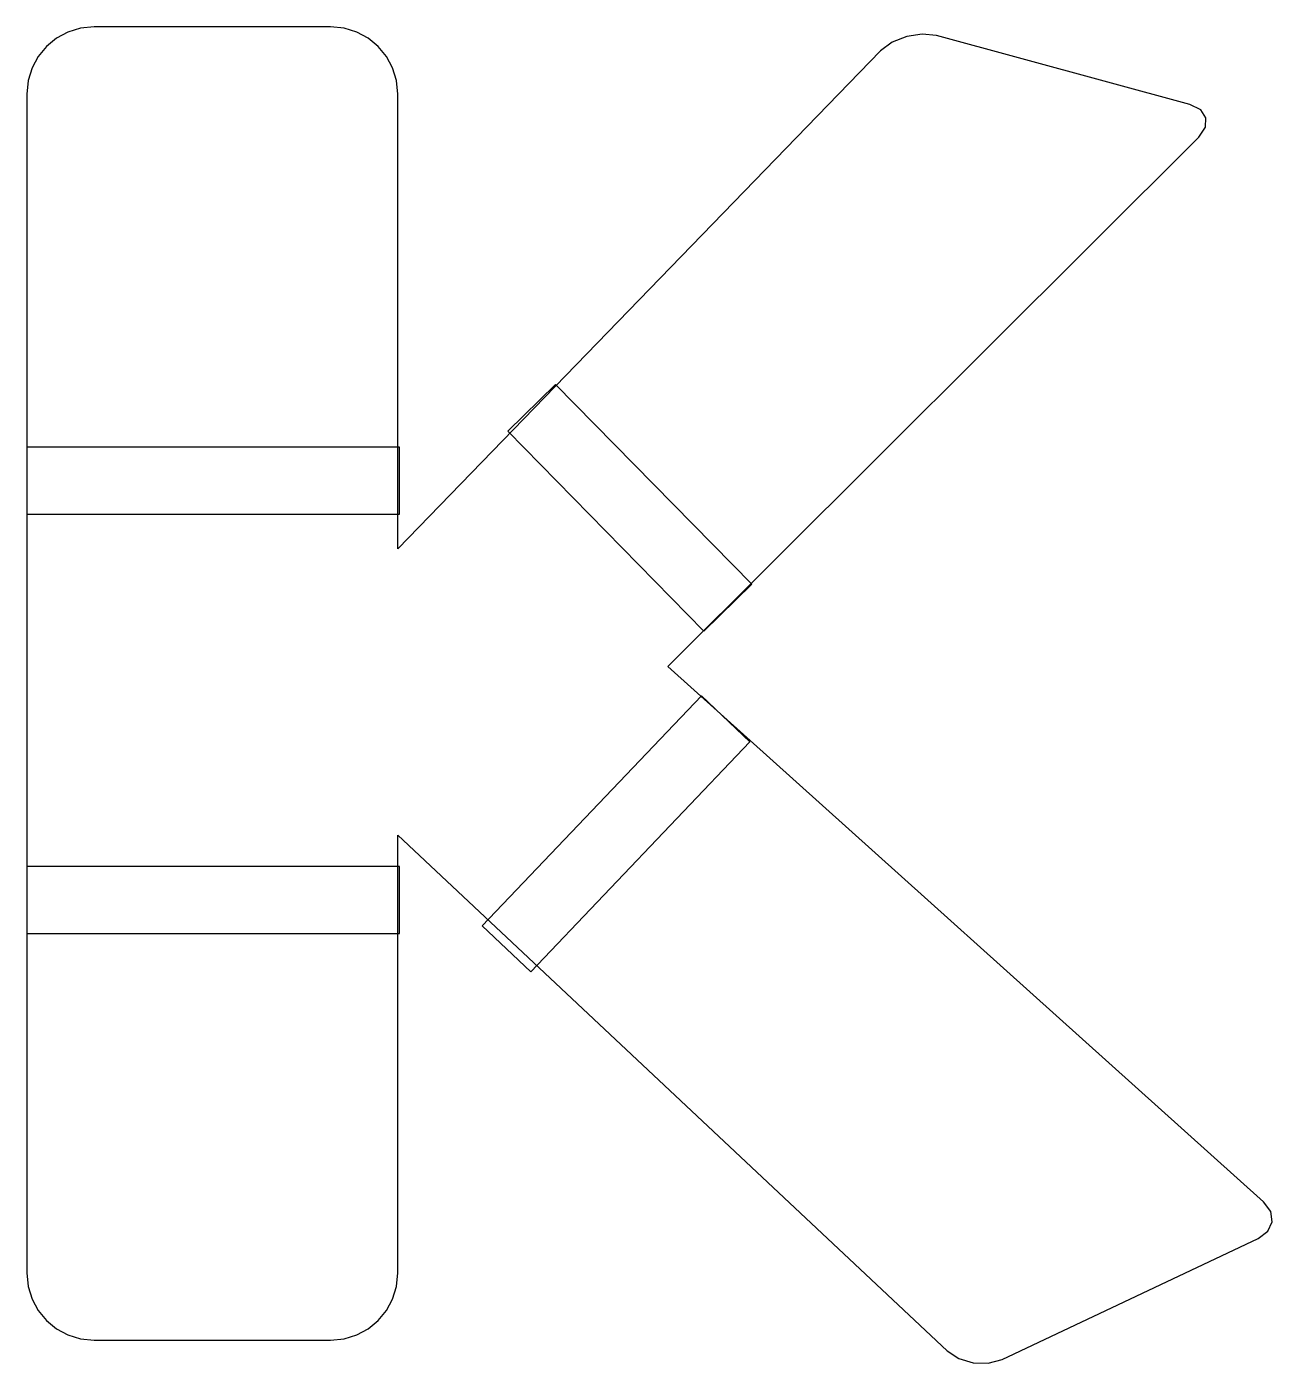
# Model space of a CAD drawing. Extents: x 0 to 74.5, y 0 to 80.
import ezdxf

# ---------------------------------------------------------------- set-up
doc = ezdxf.new("R2010")
doc.units = 0

msp = doc.modelspace()

# ---------------------------------------------------------------- linework, layer by layer
at = {"layer": 'shape', "color": 0}
for p, q in [((4.037, 80), (3.223, 79.918)), ((18.165, 80), (4.037, 80)), ((4.037, 80), (4.037, 80)), ((18.978, 79.918), (18.165, 80)), ((1.779, 79.312), (1.182, 78.82)), ((2.465, 79.684), (1.779, 79.312)), ((3.223, 79.918), (2.465, 79.684)), ((19.736, 79.683), (18.978, 79.918)), ((20.422, 79.312), (19.736, 79.683)), ((21.019, 78.82), (20.422, 79.312)), ((52.634, 79.421), (51.768, 79.077)), ((53.556, 79.563), (52.634, 79.421)), ((54.424, 79.471), (53.556, 79.563)), ((69.58, 75.345), (54.424, 79.471)), ((1.182, 78.82), (0.689, 78.224)), ((21.512, 78.223), (21.019, 78.82)), ((51.067, 78.558), (22.202, 48.761)), ((51.768, 79.077), (51.067, 78.558)), ((0.689, 78.224), (0.317, 77.539)), ((21.885, 77.539), (21.512, 78.223)), ((0.082, 76.782), (0, 75.969)), ((0.317, 77.539), (0.082, 76.782)), ((22.12, 76.782), (21.885, 77.539)), ((22.202, 75.97), (22.12, 76.782)), ((0, 75.969), (0, 5.429)), ((22.202, 75.969), (22.202, 75.97)), ((22.202, 48.761), (22.202, 75.969)), ((70.224, 75.027), (69.58, 75.345)), ((70.537, 74.553), (70.224, 75.027)), ((70.501, 73.986), (70.537, 74.553)), ((70.101, 73.392), (70.501, 73.986)), ((38.348, 41.707), (70.101, 73.392)), ((73.977, 9.689), (38.348, 41.707)), ((22.202, 5.429), (22.202, 31.629)), ((22.202, 31.629), (55.05, 0.77)), ((74.416, 9.097), (73.977, 9.689)), ((73.977, 9.689), (73.977, 9.689)), ((74.501, 8.483), (74.416, 9.097)), ((74.243, 7.92), (74.501, 8.483)), ((58.338, 0.245), (73.653, 7.479)), ((73.653, 7.479), (74.243, 7.92)), ((0, 5.429), (0.082, 4.616)), ((22.119, 4.616), (22.202, 5.429)), ((0.082, 4.616), (0.317, 3.859)), ((21.884, 3.859), (22.119, 4.616)), ((0.317, 3.859), (0.689, 3.174)), ((21.512, 3.174), (21.884, 3.859)), ((0.689, 3.174), (1.182, 2.578)), ((1.182, 2.578), (1.779, 2.086)), ((20.421, 2.086), (21.019, 2.578)), ((21.019, 2.578), (21.512, 3.174)), ((1.779, 2.086), (2.465, 1.714)), ((2.465, 1.714), (3.223, 1.479)), ((18.978, 1.479), (19.735, 1.714)), ((19.735, 1.714), (20.421, 2.086)), ((3.223, 1.479), (4.037, 1.398)), ((4.037, 1.398), (18.165, 1.398)), ((18.165, 1.398), (18.978, 1.479)), ((55.05, 0.77), (55.762, 0.3)), ((55.762, 0.3), (56.619, 0.044)), ((56.619, 0.044), (57.514, 0.019)), ((57.514, 0.019), (58.338, 0.245))]:
    msp.add_line(p, q, dxfattribs=at)
at = {"layer": 'struts', "color": 1}
for p, q in [((31.634, 58.594), (28.773, 55.795)), ((43.369, 46.639), (31.634, 58.594)), ((31.634, 58.594), (31.634, 58.594)), ((28.773, 55.795), (40.508, 43.839)), ((0, 54.837), (0, 50.837)), ((22.301, 54.837), (0, 54.837)), ((0, 54.837), (0, 54.837)), ((22.301, 50.837), (22.301, 54.837)), ((0, 50.837), (22.301, 50.837)), ((40.508, 43.839), (43.369, 46.639)), ((40.355, 39.965), (27.25, 26.203)), ((43.258, 37.209), (40.355, 39.965)), ((40.355, 39.965), (40.355, 39.965)), ((30.153, 23.447), (43.258, 37.209)), ((0, 29.739), (0, 25.739)), ((22.301, 29.739), (0, 29.739)), ((0, 29.739), (0, 29.739)), ((22.301, 25.739), (22.301, 29.739)), ((0, 25.739), (22.301, 25.739)), ((27.25, 26.203), (30.153, 23.447))]:
    msp.add_line(p, q, dxfattribs=at)

doc.saveas('drawing.dxf')
